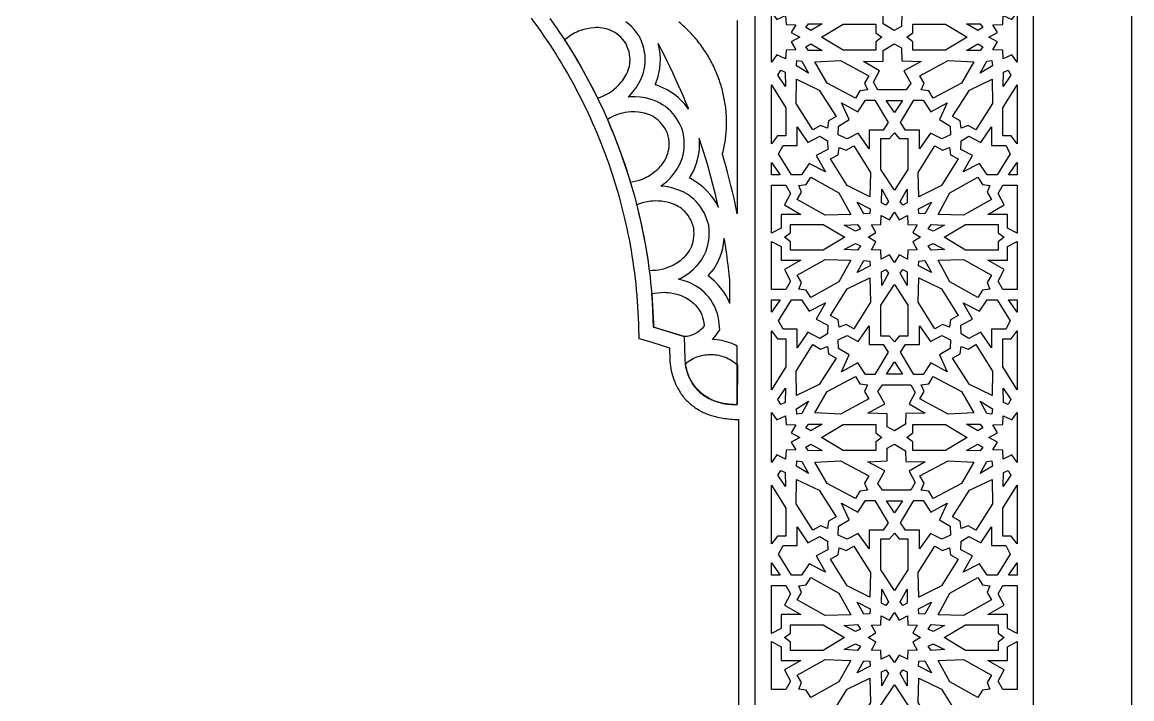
# Model space of a CAD drawing. Extents: x -275 to 275, y -935 to 935.
# Drawn here: x -63.8 to 275, y 469.7 to 676.3 of the extents above; entities that cross this region are included whole.
import ezdxf

# ---------------------------------------------------------------- set-up
doc = ezdxf.new("R2010")
doc.units = 0
doc.layers.add('LAYER_1', color=18, linetype='CONTINUOUS')
doc.layers.add('LAYER_2', color=4, linetype='CONTINUOUS')

msp = doc.modelspace()

# ---------------------------------------------------------------- linework, layer by layer
at = {"layer": 'LAYER_1'}
for points in [[(-275, -935), (275, -935), (275, 935), (-275, 935)], [(207.51, 685.75), (205.44, 681.97), (210.64, 679.16), (204.74, 678.92), (204.69, 674.97), (202.41, 673.74), (199.06, 675.77), (199.04, 679.04), (193.06, 679.18), (198, 682.05), (196.11, 685.49), (197.47, 687.84), (206.07, 687.84)], [(166.62, 677.08), (169.31, 678.36), (169.42, 675.65), (172.47, 675.55), (171.04, 673.16), (173.62, 671.73), (171.04, 670.3), (172.47, 667.91), (169.42, 667.81), (169.31, 665.11), (166.62, 666.38), (165, 664.08), (165, 671.73), (165, 671.73), (165, 671.73), (165, 679.38)], [(240, 671.73), (240, 671.73), (240, 671.73), (240, 671.73), (240, 664.08), (238.38, 666.38), (235.69, 665.11), (235.58, 667.81), (232.53, 667.91), (233.96, 670.3), (231.38, 671.73), (233.96, 673.16), (232.53, 675.55), (235.58, 675.65), (235.69, 678.36), (238.38, 677.08), (240, 679.38)], [(111.86, 653.13), (112.76, 653.46), (113.65, 653.81), (114.51, 654.21), (115.35, 654.66), (115.89, 655.01), (116.39, 655.37), (116.99, 655.84), (117.67, 656.44), (118.38, 657.14), (119.11, 657.95), (119.47, 658.4), (119.81, 658.87), (120.14, 659.37), (120.46, 659.89), (120.75, 660.44), (121.01, 661.01), (121.24, 661.61), (121.44, 662.23), (121.6, 662.87), (121.71, 663.54), (121.78, 664.23), (121.8, 664.94), (121.76, 665.68), (121.66, 666.43), (121.5, 667.21), (121.27, 668.01), (120.97, 668.82), (120.6, 669.66), (120.07, 670.42), (119.52, 671.1), (118.96, 671.71), (118.37, 672.26), (117.77, 672.74), (117.16, 673.15), (116.54, 673.51), (115.91, 673.81), (115.27, 674.06), (114.64, 674.26), (114, 674.42), (113.36, 674.53), (112.73, 674.61), (112.11, 674.65), (111.5, 674.65), (110.9, 674.63), (109.74, 674.51), (108.66, 674.32), (107.68, 674.08), (106.82, 673.81), (106.1, 673.55), (105.53, 673.31), (104.95, 673.04), (104.12, 672.56), (103.33, 672.04), (102.56, 671.47), (101.82, 670.88), (103.17, 668.72), (104.51, 666.55), (105.82, 664.36), (107.11, 662.16), (108.33, 659.92), (109.53, 657.67), (110.71, 655.41)], [(180.44, 675.76), (176.97, 673.76), (175.51, 674.71), (176.28, 675.77)], [(196.84, 673.1), (198.65, 671.73), (196.84, 670.36), (196.84, 667.79), (186.9, 667.79), (180.29, 671.73), (180.29, 671.73), (180.29, 671.73), (186.9, 675.68), (196.84, 675.68)], [(224.71, 671.73), (224.71, 671.73), (224.71, 671.73), (218.1, 667.79), (208.16, 667.79), (208.16, 670.36), (206.35, 671.73), (208.16, 673.1), (208.16, 675.68), (218.1, 675.68)], [(229.49, 674.71), (228.03, 673.76), (224.56, 675.76), (228.72, 675.77)], [(180.44, 667.7), (176.28, 667.69), (175.51, 668.75), (176.97, 669.7)], [(204.69, 668.49), (204.74, 664.54), (210.64, 664.3), (205.44, 661.49), (207.51, 657.71), (206.07, 655.62), (197.47, 655.62), (196.11, 657.98), (198, 661.42), (193.06, 664.28), (199.04, 664.42), (199.06, 667.69), (202.41, 669.72)], [(229.49, 668.75), (228.72, 667.69), (224.56, 667.7), (228.03, 669.7)], [(174.25, 664.43), (176.27, 660.69), (172.58, 662.98), (172.76, 664.57)], [(194.72, 659.97), (193.41, 657.72), (194.29, 655.68), (192.01, 655.33), (190.69, 653.08), (182.01, 657.7), (178.26, 664.21), (186.04, 664.59)], [(226.74, 664.21), (222.99, 657.7), (214.31, 653.08), (212.99, 655.33), (210.71, 655.68), (211.59, 657.72), (210.28, 659.97), (218.96, 664.59)], [(232.42, 662.98), (228.73, 660.69), (230.75, 664.43), (232.24, 664.57)], [(169.19, 661.07), (169.3, 656.7), (166.93, 660.16), (167.8, 661.62)], [(238.07, 660.16), (235.7, 656.7), (235.81, 661.07), (237.2, 661.62)], [(179.56, 655.59), (184.72, 647.49), (182.41, 646.15), (182.12, 643.96), (179.95, 644.73), (177.64, 643.39), (172.49, 651.5), (172.59, 658.93)], [(232.51, 651.5), (227.36, 643.39), (225.05, 644.73), (222.88, 643.96), (222.59, 646.15), (220.28, 647.49), (225.44, 655.59), (232.41, 658.93)], [(169.4, 650.14), (169.4, 641.57), (166.85, 641.57), (165.01, 639.2), (165.01, 657.16)], [(239.99, 639.2), (238.15, 641.57), (235.6, 641.57), (235.6, 650.14), (239.99, 657.16)], [(200.58, 645.64), (199.07, 643.38), (194.81, 643.38), (194.81, 637.68), (191.48, 642.44), (188.05, 640.64), (185.34, 641.91), (185.46, 644.59), (188.73, 646.55), (186.33, 651.65), (191.34, 648.92), (193.72, 652.47), (196.57, 652.52)], [(202.5, 648.68), (200, 652.4), (204.94, 652.4)], [(211.28, 652.47), (213.66, 648.92), (218.67, 651.65), (216.27, 646.55), (219.54, 644.59), (219.66, 641.91), (216.95, 640.64), (213.52, 642.44), (210.19, 637.68), (210.19, 643.38), (205.93, 643.38), (204.42, 645.64), (208.43, 652.52)], [(121.92, 627.46), (122.85, 627.64), (123.79, 627.85), (124.71, 628.1), (125.61, 628.41), (126.19, 628.67), (126.74, 628.94), (127.41, 629.32), (128.17, 629.79), (128.99, 630.37), (129.83, 631.06), (130.25, 631.44), (130.67, 631.85), (131.08, 632.29), (131.47, 632.75), (131.84, 633.25), (132.2, 633.77), (132.52, 634.32), (132.82, 634.91), (133.08, 635.52), (133.31, 636.16), (133.49, 636.83), (133.62, 637.53), (133.7, 638.26), (133.73, 639.02), (133.7, 639.82), (133.61, 640.64), (133.45, 641.5), (133.22, 642.39), (132.82, 643.22), (132.38, 643.98), (131.92, 644.67), (131.43, 645.3), (130.91, 645.87), (130.37, 646.37), (129.82, 646.83), (129.24, 647.22), (128.66, 647.57), (128.06, 647.87), (127.46, 648.13), (126.85, 648.34), (126.24, 648.52), (125.63, 648.66), (125.03, 648.76), (124.43, 648.84), (123.28, 648.91), (122.19, 648.89), (121.18, 648.81), (120.29, 648.69), (119.54, 648.54), (118.95, 648.4), (118.33, 648.23), (117.44, 647.89), (116.57, 647.5), (115.72, 647.06), (114.89, 646.59), (115.88, 644.24), (116.84, 641.89), (117.78, 639.52), (118.7, 637.14), (119.54, 634.73), (120.36, 632.32), (121.15, 629.89)], [(176.06, 639.55), (179.77, 641.5), (182.09, 640.08), (182.22, 637.41), (178.61, 635.59), (181.46, 630.57), (176.47, 633.18), (174.15, 629.69), (171.07, 629.69), (167.18, 636.12), (168.51, 638.69), (172.85, 638.69), (172.85, 644.4)], [(232.15, 638.69), (236.49, 638.69), (237.82, 636.12), (233.93, 629.69), (230.85, 629.69), (228.53, 633.18), (223.54, 630.57), (226.39, 635.59), (222.78, 637.41), (222.91, 640.08), (225.23, 641.5), (228.94, 639.55), (232.15, 644.4)], [(203.94, 640.79), (206.64, 640.79), (206.64, 631.31), (202.5, 625.01), (198.36, 631.31), (198.36, 640.79), (201.06, 640.79), (202.5, 642.52)], [(195.22, 630.44), (195.06, 623), (188.11, 626.39), (183.02, 634.53), (185.34, 635.85), (185.64, 638.04), (187.81, 637.25), (190.12, 638.57)], [(217.19, 637.25), (219.36, 638.04), (219.66, 635.85), (221.98, 634.53), (216.89, 626.39), (209.94, 623), (209.78, 630.44), (214.88, 638.57)], [(167.6, 629.69), (165.01, 629.69), (165.01, 633.45)], [(239.99, 629.69), (237.4, 629.69), (239.99, 633.45)], [(185.56, 624.16), (189.17, 617.57), (181.38, 617.35), (172.8, 622.14), (174.16, 624.36), (173.32, 626.42), (175.62, 626.73), (176.98, 628.95)], [(229.38, 626.73), (231.68, 626.42), (230.84, 624.36), (232.2, 622.14), (223.62, 617.35), (215.83, 617.57), (219.44, 624.16), (228.02, 628.95)], [(170.84, 623.97), (169, 620.48), (173.99, 617.62), (167.94, 617.62), (167.94, 613.41), (165.01, 611.86), (165.01, 626.52), (169.38, 626.52)], [(200.75, 621.54), (199.94, 620.45), (198.55, 621.11), (198.63, 625.35)], [(206.45, 621.11), (205.06, 620.45), (204.25, 621.54), (206.37, 625.35)], [(239.99, 611.86), (237.06, 613.41), (237.06, 617.62), (231.01, 617.62), (236, 620.48), (234.16, 623.97), (235.62, 626.52), (239.99, 626.52)], [(127.66, 600.51), (128.61, 600.53), (129.57, 600.59), (130.51, 600.69), (131.45, 600.86), (132.08, 601.02), (132.66, 601.2), (133.39, 601.46), (134.22, 601.81), (135.12, 602.25), (136.07, 602.79), (136.55, 603.1), (137.03, 603.44), (137.51, 603.81), (137.97, 604.21), (138.42, 604.64), (138.85, 605.1), (139.27, 605.59), (139.65, 606.12), (140.01, 606.68), (140.33, 607.28), (140.62, 607.91), (140.86, 608.58), (141.06, 609.29), (141.21, 610.04), (141.31, 610.83), (141.35, 611.66), (141.32, 612.53), (141.23, 613.44), (140.98, 614.33), (140.68, 615.15), (140.34, 615.9), (139.96, 616.6), (139.54, 617.25), (139.1, 617.83), (138.62, 618.37), (138.12, 618.85), (137.6, 619.29), (137.06, 619.68), (136.51, 620.03), (135.94, 620.34), (135.37, 620.61), (134.79, 620.84), (134.22, 621.04), (133.64, 621.21), (132.51, 621.47), (131.43, 621.63), (130.42, 621.7), (129.52, 621.72), (128.75, 621.7), (128.14, 621.66), (127.5, 621.58), (126.56, 621.39), (125.64, 621.14), (124.74, 620.85), (123.84, 620.52), (124.43, 618.05), (125, 615.56), (125.54, 613.07), (126.06, 610.57), (126.5, 608.06), (126.91, 605.55), (127.3, 603.03)], [(195.1, 619.34), (194.98, 617.86), (193.19, 617.74), (191.15, 621.39)], [(211.81, 617.74), (210.02, 617.86), (209.9, 619.34), (213.85, 621.39)], [(204.01, 615.97), (206.51, 617.24), (206.61, 614.53), (209.45, 614.44), (208.12, 612.05), (210.53, 610.61), (210.53, 610.61), (208.12, 609.18), (209.45, 606.78), (206.61, 606.69), (206.51, 603.98), (204.01, 605.26), (202.5, 602.96), (200.99, 605.26), (198.49, 603.98), (198.39, 606.69), (195.55, 606.78), (196.88, 609.18), (194.47, 610.61), (194.47, 610.61), (196.88, 612.05), (195.55, 614.44), (198.39, 614.53), (198.49, 617.24), (200.99, 615.97), (202.5, 618.26)], [(187.34, 610.61), (180.73, 606.67), (170.79, 606.67), (170.79, 609.24), (168.98, 610.61), (168.98, 610.61), (170.79, 611.98), (170.79, 614.55), (180.73, 614.55)], [(192.2, 613.21), (190.67, 612.48), (187.18, 614.29), (191.22, 614.56)], [(217.82, 614.29), (214.33, 612.48), (212.8, 613.21), (213.78, 614.56)], [(234.21, 611.98), (236.02, 610.61), (236.02, 610.61), (234.21, 609.24), (234.21, 606.67), (224.27, 606.67), (217.66, 610.61), (224.27, 614.55), (234.21, 614.55)], [(167.94, 607.81), (167.94, 603.6), (173.99, 603.6), (169, 600.74), (170.84, 597.25), (169.38, 594.7), (165.01, 594.7), (165.01, 609.36)], [(192.2, 608.01), (191.22, 606.66), (187.18, 606.93), (190.67, 608.74)], [(217.82, 606.93), (213.78, 606.66), (212.8, 608.01), (214.33, 608.74)], [(239.99, 594.7), (235.62, 594.7), (234.16, 597.25), (236, 600.74), (231.01, 603.6), (237.06, 603.6), (237.06, 607.81), (239.99, 609.36)], [(189.17, 603.65), (185.56, 597.06), (176.98, 592.27), (175.62, 594.49), (173.32, 594.8), (174.16, 596.86), (172.8, 599.08), (181.38, 603.87)], [(194.98, 603.36), (195.1, 601.88), (191.15, 599.83), (193.19, 603.48)], [(213.85, 599.83), (209.9, 601.88), (210.02, 603.36), (211.81, 603.48)], [(232.2, 599.08), (230.84, 596.86), (231.68, 594.8), (229.38, 594.49), (228.02, 592.27), (219.44, 597.06), (215.83, 603.65), (223.62, 603.87)], [(200.75, 599.68), (198.63, 595.87), (198.55, 600.11), (199.94, 600.77)], [(206.45, 600.11), (206.37, 595.87), (204.25, 599.68), (205.06, 600.77)], [(195.22, 590.78), (190.12, 582.65), (187.81, 583.97), (185.64, 583.18), (185.34, 585.37), (183.02, 586.69), (188.11, 594.83), (195.06, 598.22)], [(216.89, 594.83), (221.98, 586.69), (219.66, 585.37), (219.36, 583.18), (217.19, 583.97), (214.88, 582.65), (209.78, 590.78), (209.94, 598.22)], [(138.36, 580.27), (128.99, 583.18), (128.89, 585.72), (128.76, 588.27), (128.61, 590.81), (128.43, 593.35), (129.36, 593.53), (130.3, 593.68), (131.25, 593.78), (132.21, 593.82), (132.85, 593.79), (133.46, 593.73), (134.21, 593.63), (135.1, 593.47), (136.07, 593.23), (137.11, 592.9), (137.64, 592.7), (138.18, 592.47), (138.72, 592.21), (139.26, 591.92), (139.79, 591.59), (140.31, 591.23), (140.82, 590.84), (141.31, 590.41), (141.78, 589.93), (142.22, 589.42), (142.64, 588.86), (143.02, 588.26), (143.37, 587.61), (143.68, 586.91), (143.94, 586.16), (144.16, 585.36), (144.33, 584.5), (144.44, 583.59), (144.17, 583.22), (143.88, 582.88), (143.57, 582.55), (143.24, 582.24), (142.9, 581.95), (142.55, 581.69), (142.17, 581.44), (141.79, 581.22), (141.39, 581.02), (140.99, 580.84), (140.57, 580.68), (140.14, 580.55), (139.7, 580.44), (139.26, 580.36), (138.81, 580.3)], [(206.64, 589.91), (206.64, 580.43), (203.94, 580.43), (202.5, 578.7), (201.06, 580.43), (198.36, 580.43), (198.36, 589.91), (202.5, 596.21)], [(165.01, 587.77), (165.01, 591.53), (167.6, 591.53)], [(176.47, 588.04), (181.46, 590.65), (178.61, 585.64), (182.22, 583.81), (182.09, 581.14), (179.77, 579.72), (176.06, 581.67), (172.85, 576.82), (172.85, 582.53), (168.51, 582.53), (167.18, 585.11), (171.07, 591.53), (174.15, 591.53)], [(237.82, 585.11), (236.49, 582.53), (232.15, 582.53), (232.15, 576.82), (228.94, 581.67), (225.23, 579.72), (222.91, 581.14), (222.78, 583.81), (226.39, 585.64), (223.54, 590.65), (228.53, 588.04), (230.85, 591.53), (233.93, 591.53)], [(239.99, 587.77), (237.4, 591.53), (239.99, 591.53)], [(194.81, 577.84), (199.07, 577.84), (200.58, 575.58), (196.57, 568.7), (193.72, 568.75), (191.34, 572.31), (186.33, 569.57), (188.73, 574.67), (185.46, 576.63), (185.34, 579.31), (188.05, 580.58), (191.48, 578.78), (194.81, 583.54)], [(213.52, 578.78), (216.95, 580.58), (219.66, 579.31), (219.54, 576.63), (216.27, 574.67), (218.67, 569.57), (213.66, 572.31), (211.28, 568.75), (208.43, 568.7), (204.42, 575.58), (205.93, 577.84), (210.19, 577.84), (210.19, 583.54)], [(166.85, 579.65), (169.4, 579.65), (169.4, 571.08), (165.01, 564.07), (165.01, 582.02)], [(239.99, 564.07), (235.6, 571.08), (235.6, 579.65), (238.15, 579.65), (239.99, 582.02)], [(179.95, 576.49), (182.12, 577.26), (182.41, 575.07), (184.72, 573.73), (179.56, 565.63), (172.59, 562.29), (172.49, 569.72), (177.64, 577.83)], [(232.51, 569.72), (232.41, 562.29), (225.44, 565.63), (220.28, 573.73), (222.59, 575.07), (222.88, 577.26), (225.05, 576.49), (227.36, 577.83)], [(154.55, 559.55), (154.19, 559.52), (153.82, 559.5), (153.46, 559.49), (153.1, 559.49), (152.74, 559.5), (152.39, 559.51), (152.03, 559.53), (151.68, 559.57), (151.33, 559.61), (150.98, 559.66), (150.64, 559.71), (150.29, 559.78), (149.95, 559.85), (149.61, 559.93), (149.28, 560.02), (148.95, 560.12), (148.62, 560.22), (148.29, 560.33), (147.97, 560.45), (147.65, 560.58), (147.33, 560.71), (147.02, 560.85), (146.71, 561), (146.4, 561.15), (146.1, 561.31), (145.81, 561.48), (145.51, 561.66), (145.22, 561.84), (144.94, 562.03), (144.66, 562.22), (144.38, 562.42), (144.11, 562.63), (143.85, 562.84), (143.59, 563.06), (143.33, 563.29), (143.08, 563.52), (142.84, 563.76), (142.6, 564), (142.37, 564.25), (142.14, 564.5), (141.92, 564.76), (141.7, 565.02), (141.49, 565.29), (141.29, 565.57), (141.09, 565.85), (140.9, 566.14), (140.71, 566.43), (140.53, 566.72), (140.36, 567.02), (140.2, 567.32), (140.04, 567.63), (139.89, 567.95), (139.74, 568.26), (139.61, 568.58), (139.48, 568.91), (139.36, 569.24), (139.24, 569.57), (139.14, 569.91), (139.04, 570.25), (138.95, 570.6), (138.87, 570.95), (138.8, 571.3), (138.73, 571.66), (138.67, 572.02), (139.13, 572.38), (139.59, 572.71), (140.06, 573.02), (140.54, 573.31), (141.03, 573.57), (141.53, 573.8), (142.04, 574.01), (142.55, 574.2), (143.07, 574.36), (143.59, 574.5), (144.11, 574.62), (144.64, 574.71), (145.17, 574.77), (145.7, 574.82), (146.23, 574.84), (146.77, 574.83), (147.3, 574.8), (147.83, 574.75), (148.35, 574.68), (148.87, 574.58), (149.39, 574.46), (149.9, 574.32), (150.41, 574.16), (150.91, 573.97), (151.4, 573.76), (151.89, 573.53), (152.36, 573.27), (152.83, 572.99), (153.28, 572.7), (153.72, 572.38), (154.15, 572.03), (154.57, 571.67)], [(205, 568.82), (200.06, 568.82), (202.5, 572.55)], [(192.01, 565.89), (194.29, 565.54), (193.41, 563.5), (194.72, 561.25), (186.04, 556.63), (178.26, 557.01), (182.01, 563.52), (190.69, 568.14)], [(222.99, 563.52), (226.74, 557.01), (218.96, 556.63), (210.28, 561.25), (211.59, 563.5), (210.71, 565.54), (212.99, 565.89), (214.31, 568.14)], [(169.19, 560.15), (167.8, 559.6), (166.93, 561.06), (169.3, 564.52)], [(208.89, 563.24), (207, 559.8), (211.94, 556.94), (205.96, 556.8), (205.94, 553.53), (202.59, 551.5), (200.31, 552.73), (200.26, 556.68), (194.36, 556.92), (199.56, 559.73), (197.49, 563.51), (198.93, 565.6), (207.53, 565.6)], [(238.07, 561.06), (237.2, 559.6), (235.81, 560.15), (235.7, 564.52)], [(174.25, 556.8), (172.76, 556.65), (172.58, 558.25), (176.27, 560.53)], [(232.42, 558.25), (232.24, 556.65), (230.75, 556.8), (228.73, 560.53)], [(166.62, 554.84), (169.31, 556.11), (169.42, 553.41), (172.47, 553.31), (171.04, 550.92), (173.62, 549.49), (171.04, 548.06), (172.47, 545.67), (169.42, 545.57), (169.31, 542.87), (166.62, 544.14), (165, 541.84), (165, 549.49), (165, 549.49), (165, 549.49), (165, 557.14)], [(240, 549.49), (240, 549.49), (240, 549.49), (240, 541.84), (238.38, 544.14), (235.69, 542.87), (235.58, 545.57), (232.53, 545.67), (233.96, 548.06), (231.38, 549.49), (233.96, 550.92), (232.53, 553.31), (235.58, 553.41), (235.69, 556.11), (238.38, 554.84), (240, 557.14)], [(180.44, 553.52), (176.97, 551.52), (175.51, 552.47), (176.28, 553.53)], [(196.84, 550.86), (198.65, 549.49), (196.84, 548.12), (196.84, 545.54), (186.9, 545.54), (180.29, 549.49), (180.29, 549.49), (180.29, 549.49), (186.9, 553.44), (196.84, 553.44)], [(224.71, 549.49), (224.71, 549.49), (224.71, 549.49), (218.1, 545.54), (208.16, 545.54), (208.16, 548.12), (206.35, 549.49), (208.16, 550.86), (208.16, 553.44), (218.1, 553.44)], [(229.49, 552.47), (228.03, 551.52), (224.56, 553.52), (228.72, 553.53)], [(180.44, 545.46), (176.28, 545.45), (175.51, 546.51), (176.97, 547.46)], [(205.94, 545.45), (205.96, 542.18), (211.94, 542.04), (207, 539.18), (208.89, 535.74), (207.53, 533.38), (198.93, 533.38), (197.49, 535.47), (199.56, 539.25), (194.36, 542.06), (200.26, 542.3), (200.31, 546.25), (202.59, 547.48)], [(229.49, 546.51), (228.72, 545.45), (224.56, 545.46), (228.03, 547.46)], [(174.25, 542.18), (176.27, 538.45), (172.58, 540.73), (172.76, 542.33)], [(194.72, 537.73), (193.41, 535.48), (194.29, 533.44), (192.01, 533.09), (190.69, 530.84), (182.01, 535.46), (178.26, 541.97), (186.04, 542.35)], [(226.74, 541.97), (222.99, 535.46), (214.31, 530.84), (212.99, 533.09), (210.71, 533.44), (211.59, 535.48), (210.28, 537.73), (218.96, 542.35)], [(232.42, 540.73), (228.73, 538.45), (230.75, 542.18), (232.24, 542.33)], [(169.19, 538.83), (169.3, 534.46), (166.93, 537.92), (167.8, 539.38)], [(238.07, 537.92), (235.7, 534.46), (235.81, 538.83), (237.2, 539.38)], [(179.56, 533.35), (184.72, 525.25), (182.41, 523.91), (182.12, 521.72), (179.95, 522.49), (177.64, 521.15), (172.49, 529.26), (172.59, 536.69)], [(232.51, 529.26), (227.36, 521.15), (225.05, 522.49), (222.88, 521.72), (222.59, 523.91), (220.28, 525.25), (225.44, 533.35), (232.41, 536.69)], [(169.4, 527.9), (169.4, 519.33), (166.85, 519.33), (165.01, 516.96), (165.01, 534.91)], [(239.99, 516.96), (238.15, 519.33), (235.6, 519.33), (235.6, 527.9), (239.99, 534.91)], [(200.58, 523.4), (199.07, 521.14), (194.81, 521.14), (194.81, 515.44), (191.48, 520.2), (188.05, 518.4), (185.34, 519.67), (185.46, 522.35), (188.73, 524.31), (186.33, 529.41), (191.34, 526.67), (193.72, 530.23), (196.57, 530.28)], [(202.5, 526.43), (200.06, 530.16), (205, 530.16)], [(211.28, 530.23), (213.66, 526.67), (218.67, 529.41), (216.27, 524.31), (219.54, 522.35), (219.66, 519.67), (216.95, 518.4), (213.52, 520.2), (210.19, 515.44), (210.19, 521.14), (205.93, 521.14), (204.42, 523.4), (208.43, 530.28)], [(176.06, 517.31), (179.77, 519.26), (182.09, 517.84), (182.22, 515.17), (178.61, 513.34), (181.46, 508.33), (176.47, 510.94), (174.15, 507.45), (171.07, 507.45), (167.18, 513.87), (168.51, 516.45), (172.85, 516.45), (172.85, 522.16)], [(232.15, 516.45), (236.49, 516.45), (237.82, 513.87), (233.93, 507.45), (230.85, 507.45), (228.53, 510.94), (223.54, 508.33), (226.39, 513.34), (222.78, 515.17), (222.91, 517.84), (225.23, 519.26), (228.94, 517.31), (232.15, 522.16)], [(203.94, 518.55), (206.64, 518.55), (206.64, 509.07), (202.5, 502.77), (198.36, 509.07), (198.36, 518.55), (201.06, 518.55), (202.5, 520.28)], [(195.22, 508.2), (195.06, 500.76), (188.11, 504.15), (183.02, 512.29), (185.34, 513.61), (185.64, 515.8), (187.81, 515.01), (190.12, 516.33)], [(217.19, 515.01), (219.36, 515.8), (219.66, 513.61), (221.98, 512.29), (216.89, 504.15), (209.94, 500.76), (209.78, 508.2), (214.88, 516.33)], [(167.6, 507.45), (165.01, 507.45), (165.01, 511.21)], [(239.99, 507.45), (237.4, 507.45), (239.99, 511.21)], [(185.56, 501.92), (189.17, 495.33), (181.38, 495.11), (172.8, 499.9), (174.16, 502.12), (173.32, 504.18), (175.62, 504.49), (176.98, 506.71)], [(229.38, 504.49), (231.68, 504.18), (230.84, 502.12), (232.2, 499.9), (223.62, 495.11), (215.83, 495.33), (219.44, 501.92), (228.02, 506.71)], [(170.84, 501.73), (169, 498.24), (173.99, 495.38), (167.94, 495.38), (167.94, 491.17), (165.01, 489.62), (165.01, 504.28), (169.38, 504.28)], [(200.75, 499.3), (199.94, 498.21), (198.55, 498.87), (198.63, 503.11)], [(206.45, 498.87), (205.06, 498.21), (204.25, 499.3), (206.37, 503.11)], [(239.99, 489.62), (237.06, 491.17), (237.06, 495.38), (231.01, 495.38), (236, 498.24), (234.16, 501.73), (235.62, 504.28), (239.99, 504.28)], [(195.1, 497.1), (194.98, 495.62), (193.19, 495.5), (191.15, 499.15)], [(211.81, 495.5), (210.02, 495.62), (209.9, 497.1), (213.85, 499.15)], [(204.01, 493.72), (206.51, 495), (206.61, 492.29), (209.45, 492.2), (208.12, 489.8), (210.52, 488.37), (208.12, 486.94), (209.45, 484.55), (206.61, 484.46), (206.51, 481.75), (204.01, 483.02), (202.5, 480.73), (200.99, 483.02), (198.49, 481.75), (198.39, 484.46), (195.55, 484.55), (196.88, 486.94), (194.48, 488.37), (196.88, 489.8), (195.55, 492.2), (198.39, 492.29), (198.49, 495), (200.99, 493.72), (202.5, 496.02)], [(187.33, 488.37), (180.73, 484.44), (170.79, 484.44), (170.79, 487.01), (168.99, 488.37), (170.79, 489.74), (170.79, 492.31), (180.73, 492.31)], [(192.2, 490.97), (190.67, 490.24), (187.18, 492.05), (191.22, 492.32)], [(217.82, 492.05), (214.33, 490.24), (212.8, 490.97), (213.78, 492.32)], [(234.21, 489.74), (236.01, 488.37), (234.21, 487.01), (234.21, 484.44), (224.27, 484.44), (217.67, 488.37), (224.27, 492.31), (234.21, 492.31)], [(167.94, 485.58), (167.94, 481.37), (173.99, 481.37), (169, 478.51), (170.84, 475.02), (169.38, 472.47), (165.01, 472.47), (165.01, 487.13)], [(192.2, 485.78), (191.22, 484.43), (187.18, 484.7), (190.67, 486.51)], [(217.82, 484.7), (213.78, 484.43), (212.8, 485.78), (214.33, 486.51)], [(239.99, 472.47), (235.62, 472.47), (234.16, 475.02), (236, 478.51), (231.01, 481.37), (237.06, 481.37), (237.06, 485.58), (239.99, 487.13)], [(189.17, 481.42), (185.56, 474.83), (176.98, 470.04), (175.62, 472.26), (173.32, 472.57), (174.16, 474.63), (172.8, 476.85), (181.38, 481.64)], [(194.98, 481.13), (195.1, 479.65), (191.15, 477.6), (193.19, 481.25)], [(213.85, 477.6), (209.9, 479.65), (210.02, 481.13), (211.81, 481.25)], [(232.2, 476.85), (230.84, 474.63), (231.68, 472.57), (229.38, 472.26), (228.02, 470.04), (219.44, 474.83), (215.83, 481.42), (223.62, 481.64)], [(200.75, 477.45), (198.63, 473.64), (198.55, 477.88), (199.94, 478.54)], [(206.45, 477.88), (206.37, 473.64), (204.25, 477.45), (205.06, 478.54)], [(195.22, 468.55), (190.12, 460.42), (187.81, 461.74), (185.64, 460.95), (185.34, 463.14), (183.02, 464.46), (188.11, 472.6), (195.06, 475.99)], [(216.89, 472.6), (221.98, 464.46), (219.66, 463.14), (219.36, 460.95), (217.19, 461.74), (214.88, 460.42), (209.78, 468.55), (209.94, 475.99)], [(206.64, 467.68), (206.64, 458.2), (203.94, 458.2), (202.5, 456.47), (201.06, 458.2), (198.36, 458.2), (198.36, 467.68), (202.5, 473.98)]]:
    msp.add_lwpolyline(points, close=True, dxfattribs=at)
for points in [[(154.55, 676.81), (154.55, 675.52), (154.55, 675.1), (154.55, 673.55), (154.55, 672.93), (154.55, 672.51), (154.55, 670.96), (154.55, 670.31), (154.55, 668.99), (154.55, 667.67), (154.55, 667.23), (154.55, 665.65), (154.55, 665.02), (154.55, 664.18), (154.55, 661.65), (154.55, 659.68), (154.55, 657.01), (154.55, 651.65), (154.55, 648.97), (154.55, 646.3), (154.55, 644.97), (154.55, 644.1), (154.55, 642.98), (154.55, 642.33), (154.55, 642.18), (154.55, 640.04), (154.55, 639.7), (154.55, 638.39), (154.55, 637.09), (154.55, 635.79), (154.55, 634.5), (154.55, 633.22), (154.55, 631.94), (154.55, 630.67), (154.55, 629.41), (154.55, 628.16), (154.55, 626.92), (154.55, 625.68), (154.55, 624.46), (154.55, 623.25), (154.55, 622.04), (154.55, 620.85), (154.55, 619.67), (154.55, 619.09), (154.55, 618.5), (154.55, 617.93), (154.55, 617.82), (154.43, 618.42), (154.01, 620.45), (153.56, 622.47), (153.1, 624.48), (152.62, 626.48), (152.11, 628.48), (151.58, 630.47), (151.04, 632.45), (150.47, 634.43), (150, 636.02), (150.08, 636.32), (150.21, 636.82), (150.33, 637.32), (150.44, 637.83), (150.55, 638.34), (150.65, 638.85), (150.74, 639.36), (150.83, 639.87), (150.9, 640.38), (150.97, 640.9), (151.03, 641.42), (151.09, 641.93), (151.14, 642.45), (151.18, 642.97), (151.21, 643.49), (151.24, 644.01), (151.26, 644.53), (151.27, 645.05), (151.27, 645.57), (151.27, 646.09), (151.26, 646.62), (151.25, 647.14), (151.22, 647.66), (151.19, 648.18), (151.15, 648.71), (151.11, 649.23), (151.05, 649.75), (151, 650.27), (150.93, 650.79), (150.86, 651.31), (150.77, 651.83), (150.69, 652.35), (150.59, 652.87), (150.49, 653.39), (150.38, 653.91), (150.27, 654.42), (150.14, 654.94), (150.01, 655.45), (149.88, 655.97), (149.73, 656.48), (149.58, 656.99), (149.43, 657.5), (149.26, 658), (149.09, 658.51), (148.91, 659.01), (148.73, 659.51), (148.54, 660.01), (148.34, 660.51), (148.13, 661), (147.92, 661.5), (147.7, 661.99), (147.48, 662.48), (147.24, 662.96), (147, 663.45), (146.76, 663.93), (146.51, 664.41), (146.25, 664.88), (145.98, 665.35), (145.71, 665.82), (145.43, 666.29), (145.14, 666.75), (144.85, 667.21), (144.55, 667.67), (144.24, 668.12), (143.93, 668.57), (143.61, 669.02), (143.28, 669.46), (142.95, 669.9), (142.61, 670.34), (142.26, 670.77), (141.91, 671.2), (141.55, 671.62), (141.18, 672.04), (140.81, 672.46), (140.43, 672.87), (140.05, 673.27), (139.65, 673.68), (139.25, 674.07), (138.85, 674.47), (138.44, 674.85), (138.02, 675.24), (137.59, 675.62), (137.16, 675.99), (136.73, 676.36)], [(139.68, 649.73), (139.44, 650.08), (138.53, 651.25), (137.54, 652.33), (136.49, 653.32), (135.4, 654.2), (134.27, 654.98), (133.13, 655.67), (131.84, 656.31), (129.96, 657.04), (129.46, 657.2), (129.66, 657.69), (130.39, 659.74), (130.89, 662.14), (131.05, 663.67), (131.08, 665.07), (131, 666.51), (130.82, 667.96), (130.51, 669.42), (130.42, 669.75)], [(139.68, 649.73), (139.61, 649.91), (138.87, 651.75), (138.11, 653.58), (137.33, 655.41), (136.54, 657.22), (135.72, 659.03), (134.89, 660.82), (134.04, 662.61), (133.18, 664.38), (132.29, 666.15), (131.39, 667.91), (130.47, 669.65), (130.42, 669.75)], [(148.8, 619.68), (148.66, 620), (147.95, 621.3), (147.15, 622.54), (146.28, 623.68), (145.34, 624.74), (144.36, 625.69), (143.33, 626.55), (142.17, 627.4), (140.42, 628.43), (139.94, 628.68), (140.2, 629.1), (141.25, 631.01), (142.13, 633.29), (142.53, 634.76), (142.79, 636.14), (142.96, 637.57), (143.01, 639.02), (142.96, 640.51), (142.91, 640.94)], [(148.8, 619.68), (148.44, 621.32), (147.99, 623.28), (147.51, 625.23), (147.02, 627.17), (146.51, 629.11), (145.98, 631.04), (145.43, 632.97), (144.86, 634.88), (144.27, 636.79), (143.66, 638.69), (143.03, 640.58), (142.91, 640.94)], [(152.26, 590.42), (151.72, 591.64), (151.04, 592.9), (150.29, 594.09), (149.47, 595.18), (148.6, 596.19), (147.59, 597.21), (146.04, 598.5), (145.64, 598.8), (146, 599.21), (147.35, 600.93), (148.59, 603.04), (149.22, 604.44), (149.7, 605.76), (150.09, 607.15), (150.38, 608.58), (150.56, 610.06), (150.57, 610.38)], [(152.26, 597.53), (152.07, 599.36), (151.84, 601.39), (151.6, 603.41), (151.33, 605.42), (151.04, 607.43), (150.73, 609.43), (150.57, 610.38)], [(152.26, 590.42), (152.26, 597.53)]]:
    msp.add_lwpolyline(points, dxfattribs=at)
at = {"layer": 'LAYER_2'}
for points in [[(-245, 905), (-245, -905), (245, -905), (245, 905)], [(160, -820), (160, 820), (-160, 820), (-160, -820)]]:
    msp.add_lwpolyline(points, close=True, dxfattribs=at)
for points in [[(91.62, 677.51), (92.62, 676.16), (93.6, 674.8), (94.57, 673.43), (95.53, 672.05), (96.47, 670.66), (97.4, 669.26), (98.32, 667.85), (99.22, 666.44), (100.11, 665.01), (100.98, 663.57), (101.83, 662.13), (102.68, 660.67), (103.51, 659.21), (104.32, 657.74), (105.12, 656.26), (105.9, 654.77), (106.67, 653.27), (107.43, 651.77), (108.17, 650.25), (108.89, 648.73), (109.6, 647.2), (110.29, 645.66), (110.97, 644.11), (111.63, 642.56), (112.28, 641), (112.91, 639.43), (113.53, 637.85), (114.13, 636.27), (114.71, 634.68), (115.28, 633.08), (115.83, 631.47), (116.36, 629.86), (116.88, 628.24), (117.38, 626.62), (117.87, 624.99), (118.34, 623.35), (118.79, 621.7), (119.23, 620.05), (119.65, 618.4), (120.05, 616.73), (120.43, 615.06), (120.8, 613.39), (121.15, 611.71), (121.49, 610.02), (121.8, 608.33), (122.1, 606.63), (122.39, 604.93), (122.65, 603.23), (122.9, 601.51), (123.13, 599.8), (123.34, 598.07), (123.53, 596.35), (123.71, 594.62), (123.86, 592.88), (124, 591.14), (124.12, 589.4), (124.22, 587.65), (124.31, 585.89), (124.37, 584.14), (124.42, 582.38), (124.45, 580.61), (124.45, 579.74), (126.04, 579.29), (128.48, 578.56), (133.85, 576.89), (133.95, 573.32), (133.99, 572.62), (134.06, 571.91), (134.15, 571.22), (134.27, 570.52), (134.4, 569.82), (134.57, 569.13), (134.75, 568.45), (134.96, 567.79), (135.18, 567.15), (135.43, 566.5), (135.7, 565.87), (135.99, 565.24), (136.31, 564.62), (136.65, 564.02), (137.01, 563.41), (137.23, 563.07), (137.46, 562.73), (137.7, 562.4), (137.95, 562.07), (138.21, 561.75), (138.47, 561.43), (138.75, 561.12), (139.03, 560.82), (139.32, 560.53), (139.62, 560.24), (139.93, 559.96), (140.24, 559.68), (140.57, 559.41), (140.9, 559.15), (141.24, 558.9), (141.58, 558.65), (141.93, 558.41), (142.29, 558.18), (142.66, 557.96), (143.03, 557.75), (143.41, 557.54), (143.79, 557.34), (144.18, 557.15), (144.58, 556.97), (144.98, 556.8), (145.39, 556.63), (145.8, 556.48), (146.22, 556.33), (146.64, 556.2), (147.07, 556.07), (147.5, 555.95), (147.94, 555.84), (148.49, 555.72), (149.05, 555.6), (149.61, 555.49), (150.17, 555.39), (150.74, 555.31), (151.3, 555.23), (151.87, 555.16), (152.44, 555.11), (153.01, 555.06), (153.58, 555.02), (154.15, 554.99), (155, 554.99)], [(97.34, 677.45), (98.34, 676.04), (99.32, 674.63), (100.29, 673.2), (101.24, 671.76), (102.18, 670.32), (103.11, 668.86), (104.02, 667.39), (104.92, 665.92), (105.8, 664.43), (106.66, 662.94), (107.52, 661.43), (108.35, 659.92), (109.17, 658.4), (109.98, 656.87), (110.77, 655.33), (111.54, 653.78), (112.3, 652.23), (113.05, 650.66), (113.78, 649.09), (114.49, 647.51), (115.19, 645.92), (115.87, 644.32), (116.53, 642.72), (117.18, 641.1), (117.81, 639.48), (118.43, 637.86), (119.03, 636.22), (119.61, 634.58), (120.18, 632.93), (120.73, 631.27), (121.26, 629.61), (121.78, 627.94), (122.28, 626.26), (122.76, 624.58), (123.22, 622.89), (123.67, 621.19), (124.1, 619.49), (124.52, 617.78), (124.91, 616.06), (125.29, 614.34), (125.65, 612.62), (126, 610.88), (126.32, 609.15), (126.63, 607.4), (126.92, 605.65), (127.19, 603.9), (127.44, 602.14), (127.68, 600.37), (127.9, 598.6), (128.09, 596.83), (128.27, 595.05), (128.44, 593.27), (128.58, 591.48), (128.7, 589.69), (128.81, 587.89), (128.89, 586.09), (128.96, 584.28), (128.99, 583.18), (129.82, 582.93), (138.36, 580.27), (138.54, 573.52), (138.57, 572.97), (138.62, 572.42), (138.69, 571.88), (138.78, 571.34), (138.89, 570.79), (139.02, 570.25), (139.16, 569.72), (139.32, 569.21), (139.49, 568.72), (139.68, 568.22), (139.89, 567.73), (140.12, 567.24), (140.37, 566.76), (140.63, 566.29), (140.91, 565.81), (141.06, 565.58), (141.23, 565.34), (141.4, 565.1), (141.57, 564.87), (141.76, 564.64), (141.95, 564.42), (142.14, 564.2), (142.35, 563.98), (142.56, 563.77), (142.77, 563.56), (143, 563.35), (143.23, 563.15), (143.46, 562.96), (143.7, 562.77), (143.95, 562.58), (144.21, 562.4), (144.47, 562.22), (144.73, 562.05), (145.01, 561.89), (145.28, 561.73), (145.57, 561.57), (145.85, 561.42), (146.15, 561.28), (146.45, 561.14), (146.75, 561.01), (147.06, 560.89), (147.37, 560.77), (147.69, 560.66), (148.01, 560.56), (148.33, 560.46), (148.66, 560.37), (149, 560.29), (149.47, 560.18), (149.95, 560.08), (150.43, 559.99), (150.92, 559.9), (151.4, 559.83), (151.89, 559.76), (152.38, 559.7), (152.86, 559.65), (153.35, 559.61), (153.85, 559.58), (154.34, 559.56), (154.55, 559.55), (154.55, 577.33), (154, 577.64), (152.64, 578.25), (151.25, 578.74), (149.82, 579.11), (148.37, 579.34), (146.99, 579.44), (147.65, 580.17), (148.25, 580.95), (149.26, 582.4), (149.04, 584.16), (148.91, 585.23), (148.68, 586.4), (148.37, 587.53), (147.99, 588.6), (147.54, 589.62), (147.03, 590.58), (146.46, 591.47), (145.85, 592.3), (145.19, 593.06), (144.45, 593.81), (143.07, 594.95), (141.59, 595.91), (140.11, 596.67), (138.69, 597.24), (137.33, 597.67), (136.62, 597.84), (137.3, 598.17), (138.53, 598.88), (139.81, 599.74), (141.1, 600.79), (142.34, 602.04), (143.5, 603.52), (144.46, 605.16), (144.92, 606.17), (145.28, 607.17), (145.58, 608.22), (145.79, 609.31), (145.93, 610.44), (145.99, 611.61), (145.95, 612.81), (145.81, 614.31), (145.39, 615.75), (144.98, 616.88), (144.5, 617.95), (143.95, 618.95), (143.35, 619.89), (142.69, 620.76), (141.98, 621.55), (141.24, 622.27), (140.47, 622.92), (139.61, 623.54), (138.06, 624.45), (136.44, 625.16), (134.86, 625.67), (133.35, 626.01), (131.94, 626.21), (131.2, 626.27), (131.8, 626.69), (132.9, 627.59), (134.02, 628.65), (135.11, 629.88), (136.13, 631.32), (137.04, 632.96), (137.72, 634.72), (138.01, 635.8), (138.21, 636.84), (138.33, 637.91), (138.37, 639.02), (138.33, 640.16), (138.2, 641.32), (137.98, 642.5), (137.59, 643.98), (136.93, 645.36), (136.33, 646.41), (135.68, 647.38), (134.98, 648.28), (134.23, 649.1), (133.43, 649.85), (132.61, 650.51), (131.76, 651.1), (130.89, 651.62), (129.95, 652.09), (128.28, 652.74), (126.56, 653.18), (124.92, 653.43), (123.38, 653.53), (121.96, 653.5), (121.22, 653.44), (121.75, 653.96), (122.69, 655.02), (123.63, 656.24), (124.51, 657.64), (125.29, 659.22), (125.92, 660.99), (126.3, 662.84), (126.41, 663.95), (126.44, 665.01), (126.38, 666.09), (126.24, 667.2), (126.01, 668.31), (125.68, 669.44), (125.27, 670.56), (124.65, 671.94), (123.8, 673.17), (123.04, 674.11), (122.24, 674.97), (121.4, 675.75), (120.53, 676.45)], [(-155, 554.98), (-155, -815), (155, -815), (155, 554.99)]]:
    msp.add_lwpolyline(points, dxfattribs=at)

doc.saveas('drawing.dxf')
